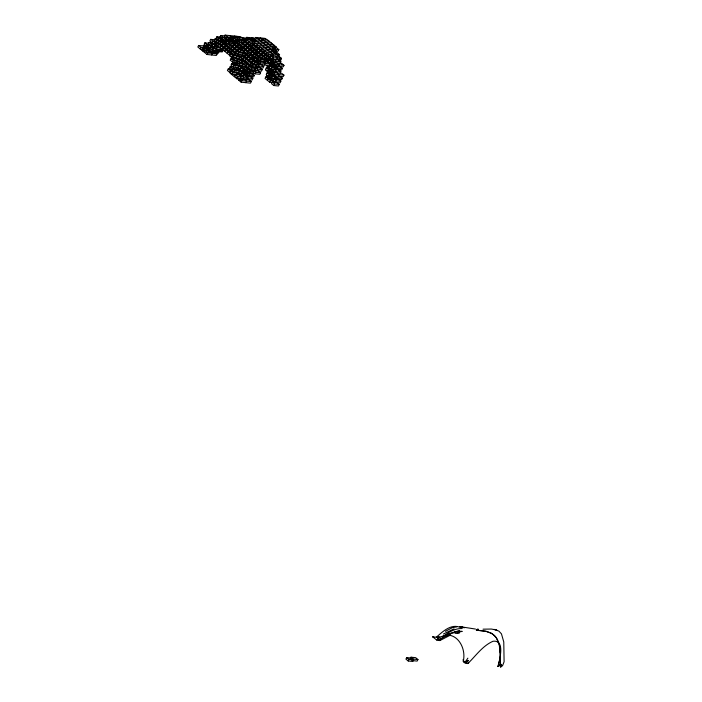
<?xml version="1.0" encoding="UTF-8"?>
<svg xmlns="http://www.w3.org/2000/svg" width="702" height="702" viewBox="0 0 702 702"><rect width="100%" height="100%" fill="white"/><g stroke="black" fill="none" stroke-linecap="round" stroke-linejoin="round"><path stroke-width="1.05" d="M498.051 666.505L499.491 665.25L499.499 664.794L498.016 666.514L499.131 661.714M500.658 666.716C499.885 657.151 501.869 646.682 496.533 638.074A15.953 15.04 -4.3 0 0 490.979 633.064L486.021 631.273L478.299 630.326L478.071 629.176L476.676 630.08M500.473 666.163L500.166 661.819A31.608 29.844 -3.1 0 1 500.236 655.405L499.289 644.857L496.525 638.232A15.927 15.04 -3.1 0 0 490.988 633.16L486.03 631.344L477.263 630.299L477.325 629.141L476.254 630.106M478.053 629.975L478.062 629.176M498.016 666.514C499.315 660.415 505.686 639.513 492.988 641.268C482.502 645.875 475.824 655.843 467.848 663.557L465.312 663.311L463.267 661.354C467.146 644.962 452.413 626.114 436.556 639.934L432.678 636.802L433.792 637.293M496.463 630.212L498.903 631.116L501.456 633.853L503.773 641.961L504.097 661.749L502.65 665.478L500.71 666.891L501.535 664.346M466.11 662.39L466.497 661.223L468.532 660.564L466.11 662.39L467.848 663.557M207.011 46.314L198.622 45.454L197.841 47.008L207.064 54.502L216.383 55.458L217.172 53.905L214.865 52.027M200.14 48.886L200.93 47.332L205.589 47.806L203.282 45.937M208.582 43.208L204.852 42.831L204.071 44.384L207.915 47.499M207.792 48.859L202.843 48.35L202.053 49.903L204.361 51.781L218.348 53.203L219.129 51.65M206.37 46.253L207.16 44.7L212.408 45.244M204.361 51.781L205.142 50.228L207.941 50.509M211.916 42.734L209.117 42.445L208.336 43.998L209.872 45.253M215.347 39.821L210.688 39.347L209.907 40.892L213.75 44.015M210.442 47.499L206.713 47.122L205.932 48.675L208.24 50.544L209.02 48.991L212.75 49.368M212.215 42.769L212.996 41.216L215.795 41.497M207.064 54.502L207.845 52.948L217.172 53.905M206.327 49.526L208.634 51.395L209.415 49.842M210.196 48.289L210.986 46.736L214.715 47.122M217.752 39.251L214.961 38.961L214.171 40.514L218.015 43.638M209.02 52.255L209.81 50.702M220.647 37.092L216.918 36.715L216.137 38.268L218.445 40.137M214.514 44.638L215.303 43.085L219.621 43.542M219.665 40.268L216.874 39.979L216.084 41.532L218.392 43.41M213.285 48.613L208.678 44.867L207.897 46.42L212.504 50.167L213.285 48.613L222.903 49.596M214.075 47.06L214.856 45.507L217.655 45.788M222.56 38.11L218.831 37.732L218.05 39.286L220.358 41.155L221.139 39.602L223.938 39.891M214.47 47.911L215.251 46.358M225.456 35.951L220.797 35.477L220.007 37.031L224.622 40.777L225.403 39.224L228.203 39.514M211.723 54.975L212.504 53.422L210.969 52.176M222.508 41.383L218.778 41.006L217.997 42.559L220.305 44.428M219.963 47.666L217.164 47.376L216.383 48.929L211.767 45.182L212.548 43.638L216.277 44.015M222.464 44.656L218.734 44.27L217.945 45.823L231.783 57.064L236.442 57.538L238.75 59.416L243.41 59.889L252.641 67.383L256.37 67.761M222.271 42.173L223.052 40.619L225.36 42.497L220.691 42.023L219.91 43.577L233.748 54.817L238.408 55.291L252.246 66.532L259.705 67.287M222.315 38.908L223.104 37.355L226.834 37.732M242.874 38.566L240.567 36.688L225.061 35.1L224.28 36.653L228.887 40.4M217.559 51.492L218.348 49.939M218.734 50.798L217.953 52.352L208.634 51.395M220.252 47.701L221.042 46.148L223.833 46.429M222.218 45.446L222.999 43.893L226.728 44.279M259.652 63.198L258.871 64.751L254.203 64.277L242.673 54.914L238.013 54.431L224.175 43.199L224.965 41.646L229.624 42.12M226.588 38.522L227.369 36.969L232.029 37.452L229.721 35.574M221.437 50.263L222.218 48.71M222.56 49.57L223.341 48.017L226.141 48.306M226.535 41.795L227.316 40.242L231.046 40.628M224.526 47.324L225.307 45.77L228.106 46.051M234.38 40.154L231.59 39.865L230.8 41.418L228.501 39.549L229.282 37.996L233.011 38.373M226.483 45.068L227.272 43.515L230.063 43.805M232.959 41.646L229.229 41.26L228.448 42.813L239.979 52.185L244.638 52.659L258.476 63.9L260.337 64.084M230.853 38.145L231.634 36.592L236.302 37.066M224.868 51.448L225.649 49.895L229.378 50.272M226.825 49.193L227.615 47.639L230.414 47.929M228.791 46.946L229.572 45.393L232.371 45.674M235.117 37.768L235.907 36.214L238.215 38.092L233.547 37.61L232.766 39.163L235.073 41.041L235.854 39.487L238.654 39.768M230.756 44.691L231.537 43.138L235.267 43.515M227.176 53.317L227.957 51.764L231.686 52.15M255.826 57.897L251.211 54.151L246.551 53.677L232.713 42.436L233.503 40.883L237.232 41.269M229.133 51.071L229.923 49.517L233.652 49.895M231.098 48.815L231.879 47.262L235.609 47.639M233.055 46.56L233.845 45.007L237.574 45.393M247.139 38.18L237.82 37.232L237.03 38.785L239.338 40.663L240.128 39.11L244.787 39.584L242.48 37.706M229.475 55.195L230.265 53.642L233.064 53.922M235.021 44.314L235.802 42.761L238.601 43.041M231.441 52.94L232.222 51.386L235.951 51.764M237.82 37.232L242.427 40.979L237.767 40.505L236.986 42.059L260.047 60.793L264.707 61.267M233.406 50.684L234.187 49.14L236.986 49.421M235.363 48.438L236.153 46.885L238.943 47.166M233.801 58.907L231.002 58.617L230.212 60.17L232.52 62.048L237.179 62.522L241.795 66.269L246.455 66.743L251.07 70.49L255.73 70.963M231.783 57.064L232.573 55.511L240.031 56.274M237.329 46.183L238.11 44.63L240.909 44.919M232.178 57.924L232.959 56.371L237.574 60.118L245.033 60.872M233.748 54.817L234.529 53.264L237.329 53.545M239.285 43.936L240.075 42.383L242.874 42.664M235.705 52.562L236.495 51.009L239.294 51.29M245.761 40.505L242.032 40.128L241.251 41.681L262.004 58.538L269.515 59.284M231.932 69.34L228.203 68.954L227.422 70.507L232.037 74.254L242.585 75.333M237.671 50.307L238.452 48.754L242.181 49.14M247.639 73.403L244.84 73.122L237.917 67.497L230.168 66.708L229.387 68.261L233.994 71.999L238.654 72.481L243.269 76.228L244.05 74.675L247.78 75.053M234.538 63.882L231.739 63.601L230.949 65.154L233.257 67.023L234.047 65.47L241.506 66.234M232.52 62.048L233.31 60.495L237.039 60.872M243.612 40.286L244.393 38.733L249.052 39.207L246.744 37.329L245.963 38.882M234.486 59.793L235.267 58.24L238.066 58.529M241.593 45.806L242.383 44.252L246.112 44.63M236.442 57.538L237.232 55.984M238.013 54.431L238.803 52.878L246.262 53.642M243.559 43.55L244.34 41.997L247.139 42.287M229.73 72.385L230.51 70.832L233.31 71.113M239.979 52.185L240.76 50.632L244.489 51.009M254.694 40.602L246.305 39.751L245.524 41.304L266.277 58.161L273.736 58.915M231.686 70.13L232.476 68.577L235.275 68.866M241.936 49.93L242.725 48.377L245.524 48.666M232.915 62.899L235.223 64.768L236.004 63.215L239.733 63.601M229.87 56.046L236.793 61.662L237.574 60.118M243.901 47.675L244.682 46.121L247.481 46.411M247.876 39.9L248.657 38.347L253.325 38.821M238.75 59.416L239.54 57.862L242.33 58.143M245.867 45.428L246.648 43.875L249.447 44.156M232.037 74.254L232.818 72.701L241.207 73.561M240.716 57.16L241.497 55.607L245.226 55.984M247.824 43.173L248.613 41.62L253.273 42.094L248.657 38.347M233.994 71.999L234.784 70.454L244.393 71.437M242.673 54.914L243.462 53.361M244.243 51.808L245.033 50.254L247.824 50.535M233.652 67.875L235.96 69.752L236.741 68.199L240.47 68.577M246.209 49.552L246.99 47.999L250.719 48.377M237.917 67.497L238.706 65.944M239.487 64.391L240.277 62.838L243.067 63.127M248.166 47.297L248.956 45.744L252.685 46.13M269.217 41.269L255.238 39.847L254.449 41.4L252.141 39.523L252.931 37.969L273.683 54.826L272.894 56.379L268.234 55.906L252.097 42.796L252.878 41.242L271.525 43.138M236.793 61.662L241.453 62.145L242.234 60.591M243.024 59.038L243.805 57.485L246.604 57.766M250.131 45.051L250.912 43.498L253.712 43.778M244.98 56.783L245.77 55.23L248.561 55.511M246.551 53.677L247.332 52.123L251.062 52.501M236.697 74.728L237.478 73.175M248.517 51.421L249.298 49.868L253.027 50.254M238.654 72.481L239.443 70.928M240.224 69.375L241.014 67.822L243.805 68.103M241.795 66.269L242.576 64.716L246.305 65.093M250.474 49.175L251.263 47.622L254.054 47.903M237.434 76.448L235.126 74.579L234.336 76.132L236.644 78.001L237.434 76.448L241.163 76.825M243.761 64.014L244.542 62.46L247.341 62.75M245.323 60.907L246.112 59.354L249.842 59.731M252.439 46.92L253.22 45.367L256.95 45.744M230.124 73.236L237.039 78.852L237.82 77.299M247.288 58.652L248.069 57.099L251.799 57.485M254.396 44.665L255.186 43.112L273.833 45.016M249.254 56.406L250.035 54.853L253.764 55.23M250.816 53.299L251.606 51.746L254.405 52.027M240.962 74.351L241.751 72.797L244.542 73.087M242.532 71.244L243.313 69.691L247.043 70.068M252.781 51.044L253.562 49.491L256.362 49.781M238.847 80.326L239.636 78.773L248.956 79.721L251.263 81.599L250.474 83.152L241.155 82.195L238.847 80.326L240.716 80.519M254.396 75.386L249.737 74.912L248.956 76.465L246.648 74.587L247.429 73.034L252.097 73.508L254.396 75.386L253.615 76.939L241.198 75.667L240.417 77.22L242.725 79.089L252.044 80.046L252.834 78.492L250.526 76.615M244.498 68.989L245.279 67.436L249.008 67.822M246.06 65.891L246.85 64.338L250.579 64.716M247.63 62.785L248.42 61.232L251.211 61.513M254.747 48.798L255.528 47.245L258.327 47.525M249.596 60.53L250.377 58.977L253.176 59.258M256.704 46.543L257.494 44.989L276.14 46.885L275.351 48.438L259.793 46.858L259.012 48.412M251.553 58.275L252.343 56.722L255.142 57.011M253.124 55.168L253.913 53.615L257.643 54.001M244.84 73.122L245.621 71.569L248.42 71.85M241.155 82.195L241.936 80.642L251.263 81.599M242.725 79.089L243.506 77.536L252.834 78.492M246.797 70.867L247.587 69.314L255.335 70.112M248.368 67.761L249.157 66.207L251.948 66.488M249.938 64.654L250.719 63.101L253.519 63.391M257.046 50.667L257.836 49.114L260.635 49.403M250.333 65.505L251.114 63.952M251.904 62.399L252.685 60.846L255.484 61.135M257.985 58.126L254.256 57.739L253.466 59.293L255.774 61.171L258.573 61.451M253.861 60.153L254.65 58.599L248.499 53.606M255.431 57.046L256.212 55.493L259.942 55.87M257.397 54.791L258.178 53.238L260.977 53.527M235.223 64.768L239.882 65.251L249.105 72.736L249.894 71.183L253.624 71.569M255.186 68.463L251.456 68.076L250.675 69.63L241.453 62.145M252.246 66.532L253.027 64.979L256.757 65.356M259.354 52.536L260.144 50.992L263.873 51.369M248.719 75.149L247.929 76.702L246.069 76.509M251.07 70.49L251.851 68.936M254.203 64.277L254.993 62.724L258.722 63.101M255.774 61.171L256.563 59.617L259.354 59.898M261.32 50.29L262.1 48.736L272.999 49.842L273.78 48.289L262.25 38.917M256.169 62.022L256.95 60.469L258.494 61.723M257.739 58.915L258.52 57.362L261.32 57.652M245.814 82.669L246.604 81.116L244.296 79.247M247.385 79.563L248.166 78.019L245.867 76.141M259.696 56.669L260.486 55.116L263.285 55.397M259.889 67.769L262.197 69.647L261.416 71.2L253.659 70.402L252.878 71.955L255.186 73.833L259.845 74.307L260.626 72.754L258.327 70.876M261.46 64.663L263.768 66.541L262.987 68.094L255.23 67.295L254.449 68.849L256.757 70.726L257.537 69.173L262.197 69.647M267.69 62.039L269.998 63.908L269.217 65.461L256.8 64.189L256.019 65.742L258.318 67.62L259.108 66.067L263.768 66.541M266.909 60.328L266.119 61.881L263.812 60.012L264.601 58.459L266.909 60.328L271.569 60.802L270.779 62.355L258.371 61.083L257.581 62.636L259.889 64.514L260.679 62.961L269.998 63.908M261.662 54.414L262.443 52.861L265.242 53.141M263.627 52.159L264.408 50.605L273.736 51.562M260.047 60.793L260.828 59.24L264.557 59.617M257.301 67.857L258.082 66.304M262.004 58.538L262.794 56.985L266.523 57.362M263.97 56.283L264.751 54.73L267.55 55.019M255.186 73.833L255.967 72.28L260.626 72.754M265.926 54.036L266.716 52.483L276.035 53.431L276.878 51.869L275.333 50.614M266.277 58.161L267.058 56.608L270.788 56.985M265.882 60.565L265.102 62.118L261.372 61.741M268.234 55.906L269.024 54.352L278.343 55.3L277.562 56.853L275.693 56.669M264.549 64.988L265.338 63.434L263.031 61.565M277.009 59.723L277.799 58.169L275.491 56.3L270.832 55.827L270.042 57.38L272.35 59.249L278.589 59.881L280.888 61.75L280.107 63.303M269.077 68.226L266.277 67.945L265.496 69.498L272.411 75.114M270.156 63.452L270.937 61.899L273.736 62.18M272.35 59.249L273.139 57.696L277.799 58.169M268.98 67.41L269.761 65.856L272.56 66.137M272.113 61.197L272.902 59.644M269.814 73.201L267.014 72.92L266.233 74.473L270.849 78.22L280.168 79.168M272.35 62.513L271.569 64.066L273.877 65.935L283.196 66.883L283.985 65.33L281.678 63.461L272.35 62.513L274.657 64.382L283.985 65.33M274.666 47.552L276.527 47.745L278.834 49.614L278.053 51.167L271.823 50.535L275.667 53.659M269.568 77.255L265.839 76.878L265.058 78.431L269.673 82.178L272.464 82.467M275.798 68.112L272.069 67.725L271.288 69.279L266.672 65.532M268.243 62.425L272.85 66.172L273.64 64.619M268.541 76.343L269.322 74.789L274.28 75.307M270.112 73.236L270.893 71.683L273.692 71.973M273.245 67.032L274.034 65.479L275.57 66.725M278.791 56.142L279.572 54.598L277.264 52.72M273.877 65.935L274.657 64.382M276.228 61.276L275.447 62.829L273.139 60.96L273.92 59.407L276.228 61.276L280.888 61.75M267.365 80.309L268.146 78.756L275.904 79.545L276.685 77.992M269.322 78.054L270.112 76.5M272.306 72.306L271.525 73.859L273.833 75.728L283.152 76.676L283.941 75.123L281.634 73.254L272.306 72.306L274.614 74.175L283.941 75.123M280.107 66.567L282.415 68.436L281.634 69.989L273.877 69.2L273.096 70.753L275.403 72.622L276.184 71.069L280.844 71.543L280.063 73.096M277.755 67.962L276.965 69.516L274.666 67.646L275.447 66.093L277.755 67.962L282.415 68.436M270.849 78.22L271.63 76.667L275.359 77.044M278.738 56.16L281.046 58.029L280.256 59.582L276.527 59.205M269.673 82.178L270.454 80.625L273.253 80.914M272.025 77.518L271.235 79.072L266.628 75.325M265.891 70.349L272.806 75.965L273.596 74.412M276.728 68.199L275.947 69.752L269.761 69.112M273.833 75.728L274.614 74.175M278.536 66.409L279.326 64.856L277.018 62.987M272.262 82.099L271.481 83.652L273.789 85.521L278.448 85.995L279.229 84.442L276.921 82.573L272.262 82.099L274.57 83.968L279.229 84.442M280.063 76.36L282.371 78.229L281.581 79.782L273.833 78.993L273.052 80.546L275.351 82.415L280.019 82.889L280.8 81.335L278.492 79.466M277.711 77.755L276.921 79.308L274.614 77.439L275.403 75.886L277.711 77.755L282.371 78.229M273.789 85.521L274.57 83.968M275.351 82.415L276.14 80.862L280.8 81.335M278.492 76.202L279.273 74.649L276.974 72.78M411.372 658.046L406.712 657.572L405.931 659.125L408.239 660.994L412.899 661.477L413.68 659.924M408.239 660.994L409.02 659.45L412.75 659.827M410.196 658.748L410.986 657.195L415.645 657.669L417.953 659.538L417.163 661.091L412.504 660.617L410.196 658.748L412.065 658.932M412.504 660.617L413.285 659.064L417.953 659.538M467.874 658.16L465.61 661.503L463.267 661.354M432.853 636.881L436.398 637.197C442.567 631.677 450.921 623.701 459.784 627.228M436.398 637.197L437.995 638.1L439.882 636.521M442.304 637.004C448.087 632.599 454.642 628.264 462.232 628.536M500.789 666.9L501.79 666.128M436.556 639.934L438.443 640.329L440.312 639.004M438.443 640.329L439.873 640.575L450.737 634.933M445.454 631.3L452.457 627.614L456.87 626.868M443.506 637.302L439.891 639.768L439.873 640.575M443.41 634.011L454.045 628.878M436.653 637.504L438.469 636.512M444.05 636.073L449.166 633.704L454.317 632.713M438.917 640.154C445.963 635.564 453.334 630.51 462.223 631.361L459.582 631.967M443.796 637.021L449.034 634.845M448.947 634.433L450.754 633.643M437.197 639.776L438.943 639.118M455.247 631.993L459.591 630.457M500.71 666.891L499.491 665.25M467.716 663.214L468.752 662.899M454.44 632.072L457.055 631.317M455.159 633.371L459.556 632.774L456.932 632.967M483.029 629.176L491.33 629.045L496.77 630.045L494.103 629.422L496.051 629.817M475.465 629.053L459.775 626.605L464.338 627.799M246.744 37.329L266.909 39.391L276.14 46.885M252.141 39.523L254.01 39.716M228.501 39.549L230.361 39.733M223.052 40.619L227.711 41.102L220.797 35.477M232.713 42.436L234.582 42.629M216.479 42.392L218.34 42.576M224.175 43.199L226.044 43.384M272.306 48.947L278.834 49.614M244.147 46.885L240.417 46.508L239.636 48.061L241.497 48.245M213.294 44.516L211.425 44.323L209.117 42.445M206.327 45.428L204.457 45.235L209.02 48.991M273.833 52.378L275.693 52.562L276.483 51.009L274.175 49.14M259.6 51.746L255.87 51.369L255.089 52.922L256.95 53.106M275.842 54.212L279.572 54.598M224.228 50.544L216.769 49.789L212.162 46.042M212.504 50.167L221.832 51.114M208.24 50.544L222.218 51.966L223.008 50.412L216.032 44.805L216.821 43.252L218.357 44.507M276.377 57.555L281.046 58.029M202.448 50.755L204.317 50.948M279.572 58.696L281.441 58.889L280.651 60.433L278.791 60.249M264.601 58.459L269.261 58.933M269.814 59.319L274.122 59.775M269.568 60.118L271.428 60.311M275.895 62.408L274.026 62.215L269.419 58.468M269.322 64.172L272.411 64.487M277.123 65.795L272.455 65.321L267.848 61.574M272.85 66.172L275.649 66.462M268.927 66.576L267.067 66.392L273.982 72.008L275.851 72.201M274.666 67.646L276.527 67.831M278.352 69.182L280.212 69.375M278.738 70.042L280.607 70.226M272.315 70.191L268.585 69.814L267.804 71.367L269.665 71.56M235.96 69.752L240.619 70.226L247.534 75.842M270.498 74.096L272.367 74.28M249.105 72.736L253.764 73.21M272.806 75.965L275.605 76.255M247.095 74.166L245.235 73.973L246.016 72.42L247.552 73.666M268.884 76.369L267.023 76.185L273.938 81.801L275.798 81.994M274.614 77.439L276.483 77.624M250.333 76.132L252.202 76.316M236.644 78.001L243.173 78.668M245.972 78.949L248.762 79.238M237.039 78.852L243.568 79.519M462.802 627.167L460.205 626.544L462.565 627.334L460.968 626.711M266.541 39.628L264.996 38.373L255.677 37.425L257.213 38.671M271.92 43.998L273.455 45.244M260.337 37.899L262.645 39.777M257.59 38.443L278.343 55.3M251.413 37.803L252.948 39.058M280.265 62.847L281.8 64.093M252.878 41.242L269.024 54.352M270.832 55.827L273.139 57.696M269.024 57.617L271.332 59.486M246.305 39.751L267.058 56.608M244.393 38.733L246.7 40.602M268.269 58.073L274.421 63.066M267.901 58.301L269.436 59.556M270.937 61.899L272.473 63.145M278.536 69.674L280.844 71.543M242.032 40.128L262.794 56.985M269.401 63.908L275.553 68.901M234.389 36.048L235.925 37.303M269.761 65.856L272.069 67.725M273.877 69.2L276.184 71.069M237.767 40.505L260.828 59.24M233.547 37.61L238.162 41.357M231.634 36.592L233.942 38.47M267.462 67.243L274.377 72.859M233.503 40.883L247.332 52.123M254.256 57.739L256.563 59.617M258.371 61.083L260.679 62.961M266.277 67.945L272.429 72.938M229.282 37.996L233.125 41.111M225.061 35.1L228.905 38.224M273.982 75.272L275.526 76.518M229.229 41.26L240.76 50.632M227.316 40.242L228.861 41.497M241.927 52.106L254.993 62.724M256.8 64.189L259.108 66.067M267.014 72.92L271.63 76.667M273.833 78.993L276.14 80.862M224.965 41.646L238.803 52.878M239.961 54.361L253.027 64.979M218.831 37.732L222.674 40.856M255.23 67.295L257.537 69.173M216.918 36.715L218.454 37.961M265.839 76.878L270.454 80.625M220.691 42.023L234.529 53.264M218.778 41.006L221.086 42.875M234.924 54.115L239.54 57.862M216.874 39.979L219.173 41.857M240.698 59.337L251.456 68.076M214.961 38.961L217.26 40.839M253.659 70.402L255.967 72.28M218.734 44.27L232.573 55.511M238.733 61.592L242.576 64.716M210.688 39.347L216.839 44.34M243.743 66.19L249.894 71.183M250.675 72.894L252.983 74.763M210.302 41.751L217.164 47.376M231.002 58.617L233.31 60.495M234.468 61.969L236.004 63.215M236.398 64.075L245.621 71.569M247.429 73.034L249.737 74.912M231.739 63.601L234.047 65.47M235.205 66.953L236.741 68.199M204.852 42.831L208.696 45.946M237.908 69.674L244.05 74.675M230.168 66.708L234.784 70.454M241.198 75.667L243.506 77.536M235.942 71.929L241.321 76.299M202.843 48.35L205.142 50.228M228.203 68.954L232.818 72.701M198.622 45.454L203.238 49.201M206.309 51.702L207.845 52.948M233.977 74.184L235.521 75.43M239.636 78.773L241.936 80.642M410.986 657.195L413.285 659.064M406.712 657.572L409.02 659.45M438.925 639.346L437.995 638.1M463.066 659.617L463.873 662.144M500.131 649.64L500.272 652.386M466.497 661.223L466.005 662.337L465.61 661.503L466.497 661.223"/></g></svg>
